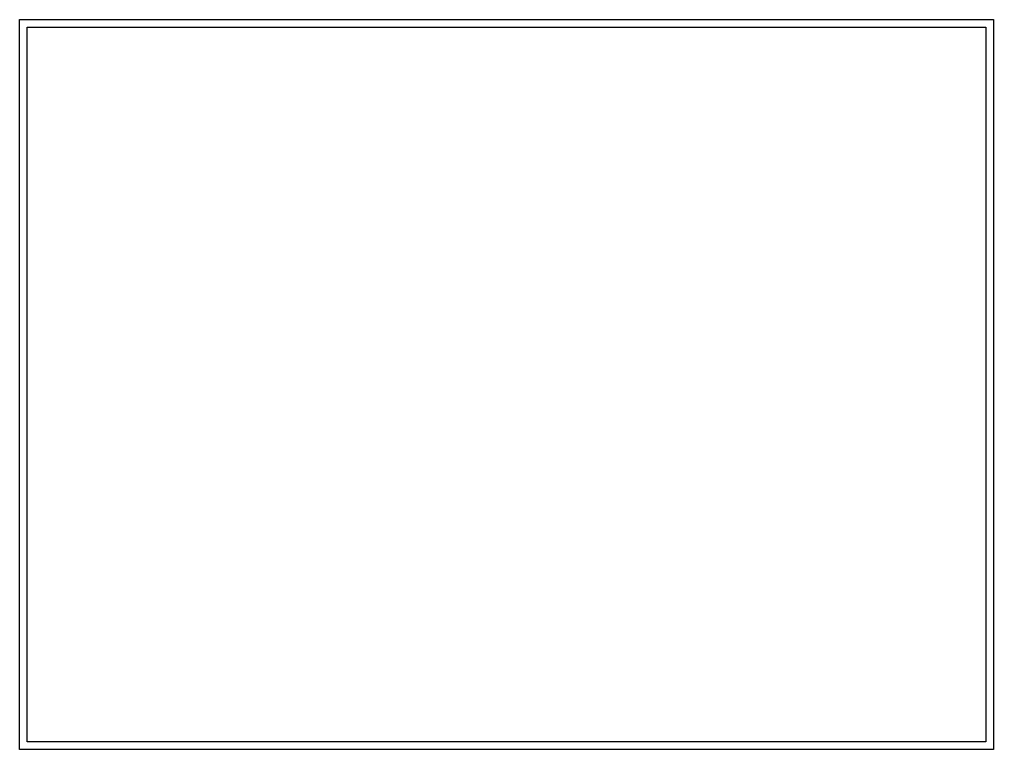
# Model space of a CAD drawing. Header units: inches. Extents: x 0 to 16, y 0 to 12.
import ezdxf

# ---------------------------------------------------------------- set-up
doc = ezdxf.new("R2010")
doc.units = ezdxf.units.IN
doc.header["$MEASUREMENT"] = 0
doc.layers.add('Construction line', color=3, linetype='Continuous')

msp = doc.modelspace()

# ---------------------------------------------------------------- linework, layer by layer
at = {"layer": 'Construction line'}
for p, q in [((0, 0), (0, 12)), ((0, 12), (16, 12)), ((16, 12), (16, 0)), ((0.125, 0.125), (0.125, 11.875)), ((0.125, 11.875), (15.875, 11.875)), ((15.875, 11.875), (15.875, 0.125)), ((16, 0), (0, 0)), ((0, 0), (0, 0)), ((15.875, 0.125), (0.125, 0.125)), ((0.125, 0.125), (0.125, 0.125))]:
    msp.add_line(p, q, dxfattribs=at)

doc.saveas('drawing.dxf')
